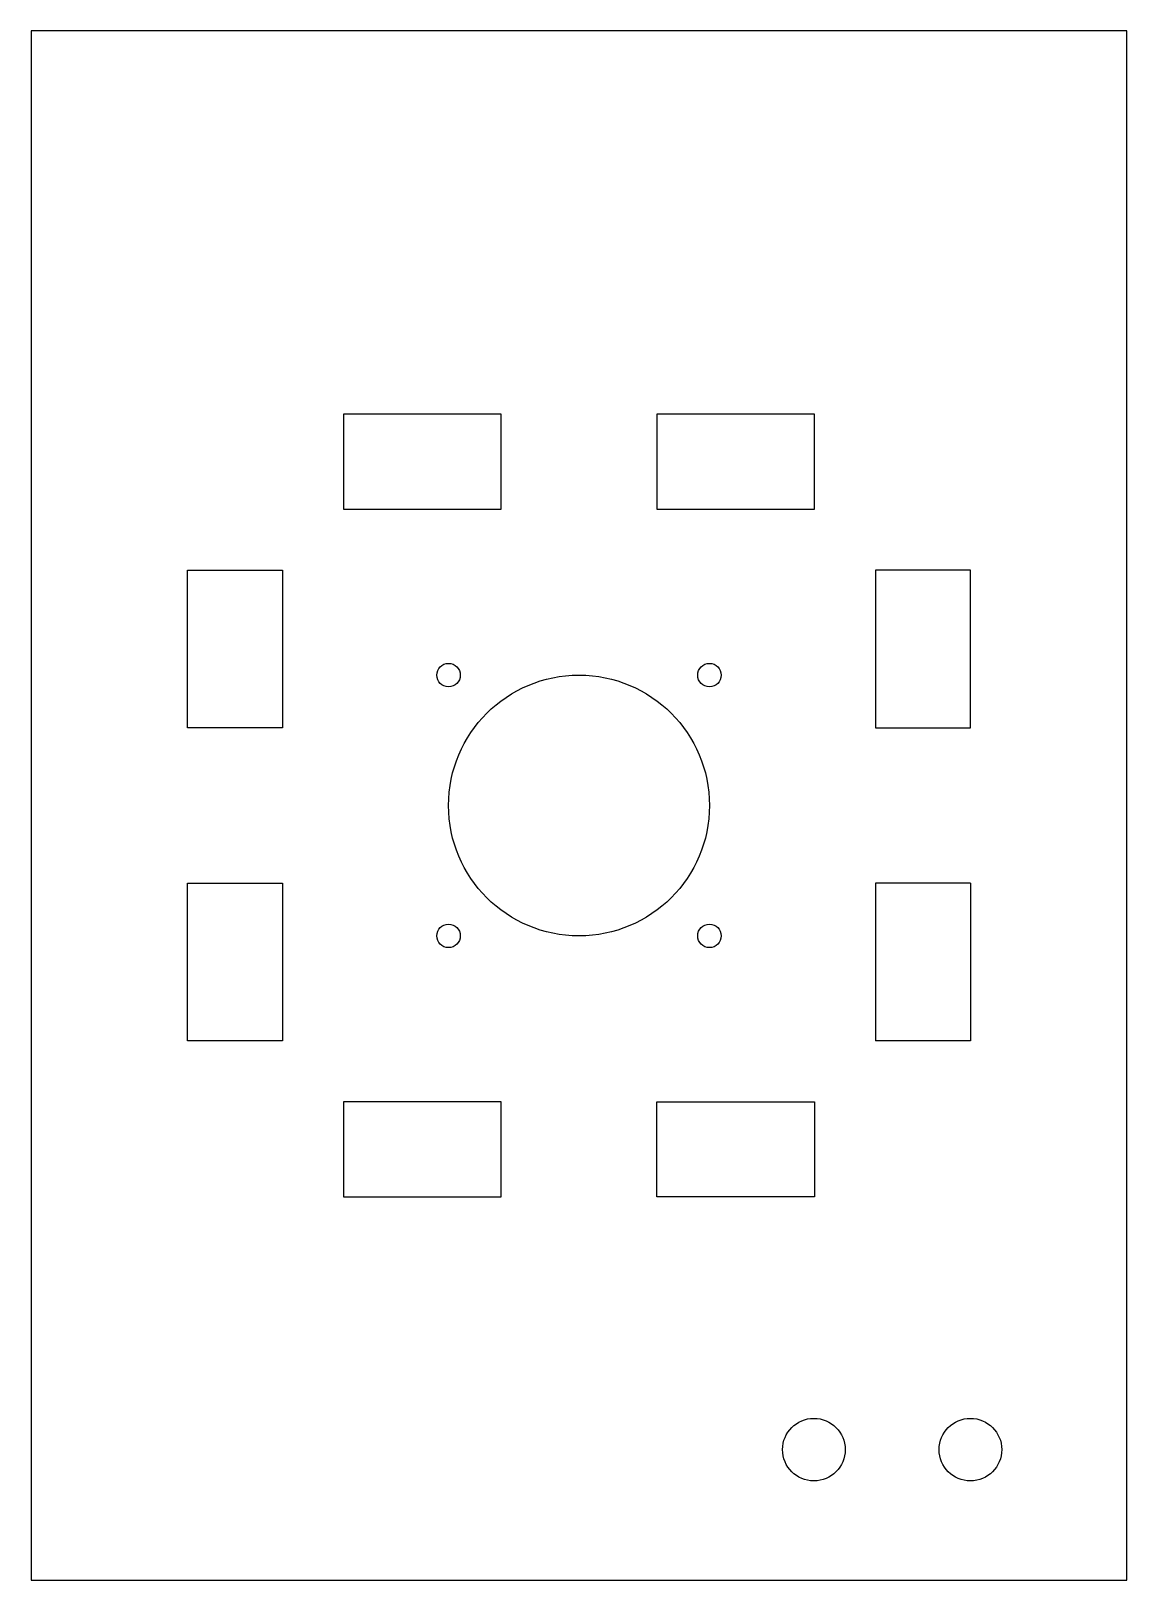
# Model space of a CAD drawing. Header units: millimetres. Extents: x 0 to 210, y 0 to 297.
import ezdxf

# ---------------------------------------------------------------- set-up
doc = ezdxf.new("R2010")
doc.units = ezdxf.units.MM
doc.layers.get('0').update_dxf_attribs({"linetype": 'CONTINUOUS'})

msp = doc.modelspace()

# ---------------------------------------------------------------- linework, layer by layer
for p, q in [((180, 133.6), (161.8, 133.6)), ((161.8, 133.6), (161.8, 103.4)), ((180, 133.6), (180, 103.4)), ((180, 103.4), (161.8, 103.4))]:
    msp.add_line(p, q)
for points in [[(0, 0), (210, 0), (210, 297), (0, 297)], [(59.9, 223.5), (59.9, 205.3), (90.1, 205.3), (90.1, 223.5)], [(119.9, 223.5), (119.9, 205.3), (150.1, 205.3), (150.1, 223.5)], [(30, 193.6), (48.2, 193.6), (48.2, 163.4), (30, 163.4)], [(180, 193.6), (161.8, 193.6), (161.8, 163.4), (180, 163.4)], [(30, 133.6), (48.2, 133.6), (48.2, 103.4), (30, 103.4)], [(59.9, 91.7), (59.9, 73.5), (90.1, 73.5), (90.1, 91.7)], [(150.1, 91.7), (150.1, 73.5), (119.9, 73.5), (119.9, 91.7)]]:
    msp.add_lwpolyline(points, close=True)
for centre, radius in [((80, 173.5), 2.25), ((130, 173.5), 2.25), ((105, 148.5), 25), ((80, 123.5), 2.25), ((130, 123.5), 2.25), ((150, 25), 6), ((180, 25), 6)]:
    msp.add_circle(centre, radius)

doc.saveas('drawing.dxf')
